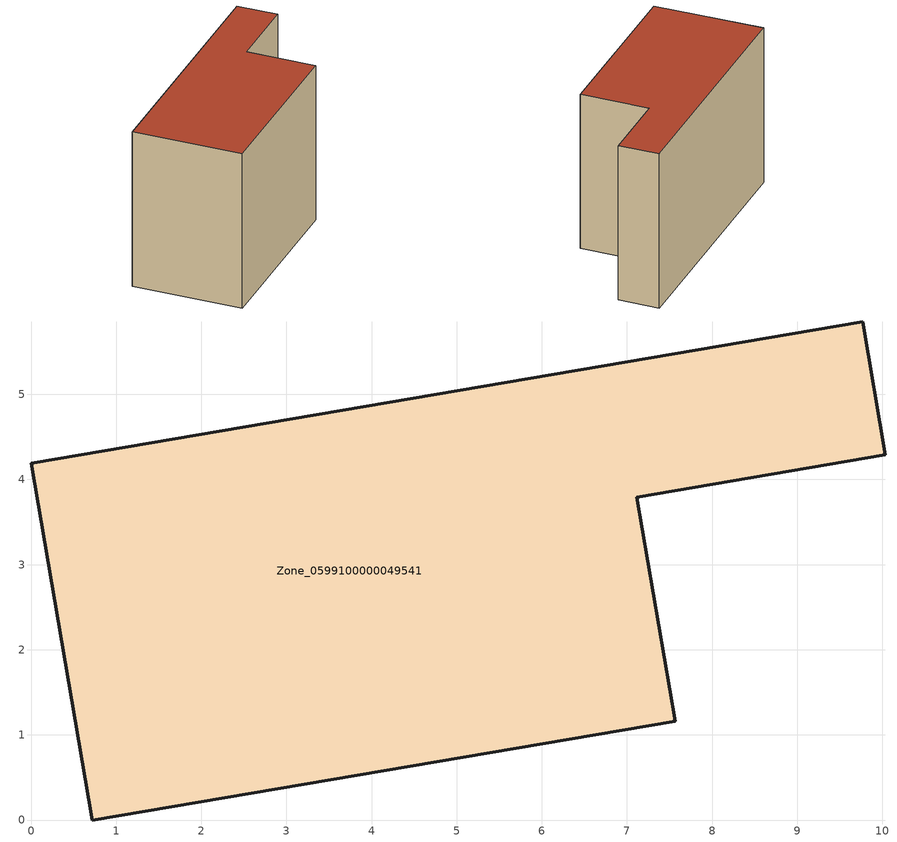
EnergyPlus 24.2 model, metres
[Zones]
Zone_0599100000049541
 floor ground (C_G): 0,4.19 9.77,5.85 10.04,4.29 7.12,3.79 7.57,1.16 0.72,0 z0
 wall outside (C_F): 0.72,0 7.57,1.16 7.12,3.79 10.04,4.29 9.77,5.85 0,4.19 0.72,0 z0:6.34
 roof outside (C_R): 9.77,5.85 0,4.19 0.72,0 7.57,1.16 7.12,3.79 10.04,4.29 z6.34
[BUILDING]
Pand.0599100000049541: North Axis=0; Terrain=City; Loads Convergence Tolerance Value=0.04; Temperature Convergence Tolerance Value=0.4; Solar Distribution=FullExterior; Maximum Number of Warmup Days=25; Minimum Number of Warmup Days=1
[Site:Location]
Rotterdam.The.Hague.AP_ZH_NLD Design_Conditions: Latitude=51.96; Longitude=4.45; Time Zone=1; Elevation=-4.5
[SITE:GROUNDTEMPERATURE:BUILDINGSURFACE]
18, 18, 18, 18, 18, 18, 18, 18, 18, 18, 18, 18
[MATERIAL] Thermal Absorptance=0.9; Solar Absorptance=0.7; Visible Absorptance=0.7
Name | Roughness | Thickness | Conductivity | Density | Specific Heat
G.TI.1946 | MediumSmooth | 0.15 | 1 | 540 | 1210
F.TI.1946 | Rough | 0.3 | 0.857143 | 1920 | 840
R.TI.1946 | MediumRough | 0.2 | 0.1 | 1500 | 1000
[CONSTRUCTION]
C_G: G.TI.1946
C_F: F.TI.1946
C_R: R.TI.1946
[ZONE]
Zone_0599100000049541: Type=1; Multiplier=1; Ceiling Height=Autocalculate; Volume=Autocalculate; Floor Area=autocalculate; Part of Total Floor Area=Yes
[ZONEINFILTRATION:DESIGNFLOWRATE]
Infil_Zone_0599100000049541: Zone or ZoneList or Space or SpaceList=Zone_0599100000049541; Schedule=AlwaysOn; Design Flow Rate Calculation Method=Flow/Area; Flow Rate per Floor Area=0.003; Constant Term Coefficient=1; Temperature Term Coefficient=0; Velocity Term Coefficient=0; Velocity Squared Term Coefficient=0
[HVACTEMPLATE:ZONE:IDEALLOADSAIRSYSTEM]
Zone_0599100000049541: Maximum Heating Supply Air Temperature=50; Minimum Cooling Supply Air Temperature=13; Maximum Heating Supply Air Humidity Ratio=0.0156; Minimum Cooling Supply Air Humidity Ratio=0.0077; Heating Limit=NoLimit; Cooling Limit=NoLimit; Dehumidification Control Type=ConstantSensibleHeatRatio; Cooling Sensible Heat Ratio=0.7; Dehumidification Setpoint=60; Humidification Control Type=None; Humidification Setpoint=30; Outdoor Air Method=None; Outdoor Air Flow Rate per Person=0.00944; Outdoor Air Flow Rate per Zone Floor Area=0; Outdoor Air Flow Rate per Zone=0; Demand Controlled Ventilation Type=None; Outdoor Air Economizer Type=NoEconomizer; Heat Recovery Type=None; Sensible Heat Recovery Effectiveness=0.7; Latent Heat Recovery Effectiveness=0.65
[ZONECONTROL:THERMOSTAT]
ThermostatControl_Zone_0599100000049541: Zone or ZoneList=Zone_0599100000049541; Control Type Schedule=DualSetpointControlType; Control 1=Thermostat_Zone_0599100000049541; Temperature Difference Between Cutout And Setpoint=0
[THERMOSTATSETPOINT:DUALSETPOINT]
Thermostat_Zone_0599100000049541: Heating Setpoint Temperature Schedule=HeatingSetpoint_Zone_0599100000049541; Cooling Setpoint Temperature Schedule=CoolingSetpoint_Zone_0599100000049541
[SCHEDULE:COMPACT]
HeatingSetpoint_Zone_0599100000049541: Through: 12/31, For: AllDays, Until: 24:00, 21
CoolingSetpoint_Zone_0599100000049541: Through: 12/31, For: AllDays, Until: 24:00, 24
DualSetpointControlType: Through: 12/31, For: AllDays, Until: 24:00, 4
AlwaysOn: Through: 12/31, For: AllDays, Until: 24:00, 1
